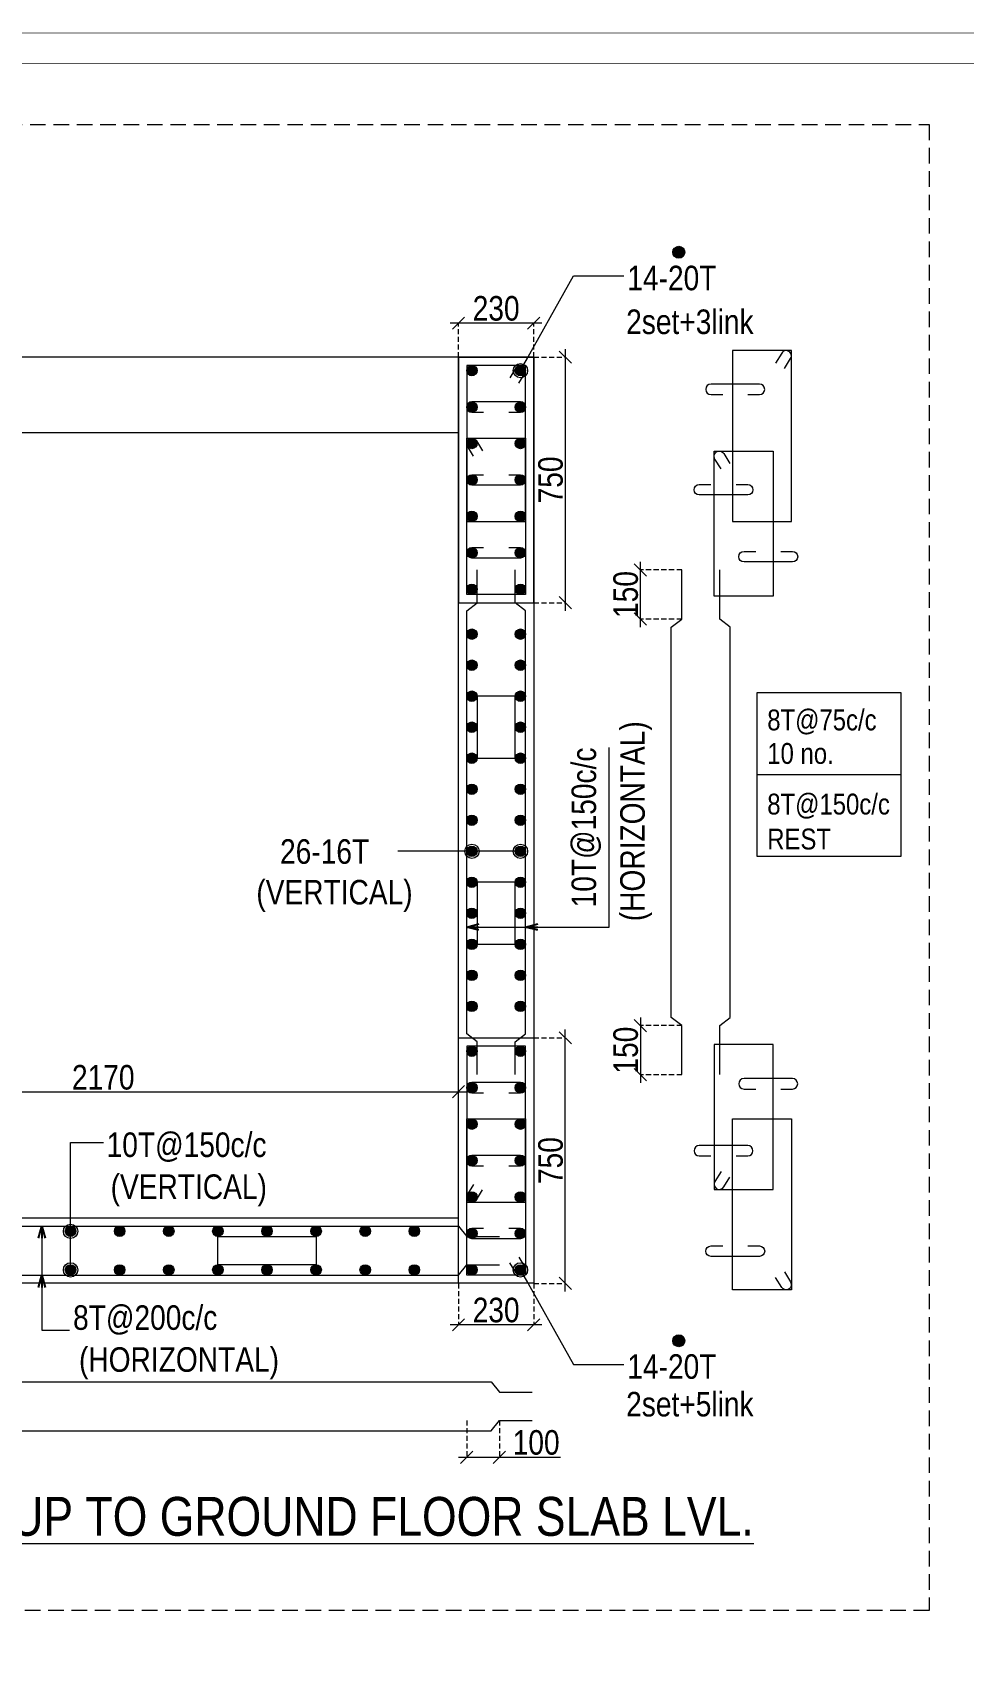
# Model space of a CAD drawing. Header units: millimetres. Extents: x 1112055 to 3390982, y -148532 to 766891.
# Drawn here: x 2279657 to 2291027, y 266328 to 286292 of the extents above; entities that cross this region are included whole.
import ezdxf

# ---------------------------------------------------------------- set-up
doc = ezdxf.new("R2010")
doc.units = ezdxf.units.MM
doc.header["$PDMODE"] = 35
doc.header["$PDSIZE"] = -25
doc.linetypes.add('DASHED2', pattern=[0.375, 0.25, -0.125])
doc.linetypes.add('Hidden', pattern=[9.525, 6.35, -3.175])
for name, color, linetype, lineweight in [('B COL. SIZE DIM', 220, 'Continuous', 25), ('B COLUMN', 1, 'Hidden', 9), ('B P.C.C', 251, 'Continuous', 0), ('B STEEL', 34, 'Continuous', 15), ('B STEEL TEXT', 7, 'Continuous', 15), ('B TITLE BLOCK', 250, 'Continuous', 0)]:
    doc.layers.add(name, color=color, linetype=linetype, lineweight=lineweight)
doc.styles.add('ARIAL', font='arial.ttf')
doc.styles.add('dim inside', font='romans.shx', dxfattribs={"width": 0.8, "height": 125})
doc.styles.add('SWINC', font='swissc.ttf')
doc.dimstyles.new('DIM 1', dxfattribs={"dimscale": 0, "dimtxt": 230, "dimasz": 150, "dimexe": 0.18, "dimexo": 0.0625, "dimgap": 0.5, "dimtad": 1, "dimdec": 0, "dimzin": 0, "dimdsep": 46, "dimtxsty": 'ARIAL', "dimblk": 'OBLIQUE', "dimcen": 6, "dimse1": 1, "dimse2": 1, "dimclrd": 256, "dimclrt": 256, "dimadec": 0, "dimazin": 2, "dimtfac": 0.75, "dimtdec": 0, "dimtix": 1, "dimtofl": 0, "dimtmove": 1, "dimatfit": 3, "dimldrblk": 'OPEN30', "dimfxl": 0.18, "dimfrac": 1, "dimtolj": 1, "dimtzin": 0, "dimlwd": -1, "dimarcsym": 0})
doc.dimstyles.new('dim inside', dxfattribs={"dimtxt": 125, "dimasz": 100, "dimexe": 0, "dimexo": 0, "dimgap": 10, "dimtad": 0, "dimdec": 0, "dimzin": 0, "dimdsep": 46, "dimtxsty": 'dim inside', "dimblk": 'SMALL', "dimcen": 0.09, "dimadec": 0, "dimazin": 0, "dimtfac": 1, "dimtdec": 0, "dimtofl": 0, "dimtmove": 0, "dimatfit": 3, "dimfxl": 1, "dimtolj": 1, "dimtzin": 0, "dimarcsym": 2})

# ---------------------------------------------------------------- blocks, each defined once
blk = doc.blocks.new('_Oblique')
at = {"color": 0, "linetype": 'ByBlock', "lineweight": -2}
blk.add_line((-0.5, -0.5), (0.5, 0.5), dxfattribs=at)
blk = doc.blocks.new('_Open30')
at = {"color": 0, "linetype": 'ByBlock', "lineweight": -2}
for p, q in [((-1, 0.27), (0, 0)), ((0, 0), (-1, -0.27)), ((0, 0), (-1, 0))]:
    blk.add_line(p, q, dxfattribs=at)
blk = doc.blocks.new('*D673')
at = {"layer": 'B COL. SIZE DIM', "color": 250, "lineweight": 9, "ltscale": 250, "transparency": 16777216}
blk.add_line((2285879, 282742), (2284759, 282742), dxfattribs=at)
at = {"layer": 'B COL. SIZE DIM', "color": 250, "linetype": 'DASHED2', "lineweight": 9, "ltscale": 250, "transparency": 16777216}
for p, q in [((2284859, 282326), (2284859, 282742)), ((2285779, 282326), (2285779, 282742))]:
    blk.add_line(p, q, dxfattribs=at)
at = {"layer": 'Defpoints', "color": 0, "ltscale": 250, "transparency": 16777216}
for p in [(2284859, 282742), (2284859, 282326), (2285779, 282326)]:
    blk.add_point(p, dxfattribs=at)
at = {"layer": 'B COL. SIZE DIM', "color": 250, "lineweight": 9, "ltscale": 250, "transparency": 16777216, "xscale": 150, "yscale": 150, "zscale": 150, "rotation": 180}
blk.add_blockref('_Oblique', (2284859, 282742), dxfattribs=at)
at = {"layer": 'B COL. SIZE DIM', "color": 250, "lineweight": 9, "ltscale": 250, "transparency": 16777216, "xscale": 150, "yscale": 150, "zscale": 150}
blk.add_blockref('_Oblique', (2285779, 282742), dxfattribs=at)
at = {"layer": 'B COL. SIZE DIM', "color": 6, "ltscale": 250, "transparency": 16777216, "insert": (2285319, 282921), "char_height": 300, "attachment_point": 5, "style": 'SWINC'}
blk.add_mtext('\\A1;230', dxfattribs=at)
blk = doc.blocks.new('*D682')
at = {"layer": 'B COL. SIZE DIM', "color": 250, "linetype": 'DASHED2', "lineweight": 9, "ltscale": 250, "transparency": 16777216}
for p, q in [((2285779, 282326), (2286164, 282326)), ((2285779, 279326), (2286164, 279326))]:
    blk.add_line(p, q, dxfattribs=at)
at = {"layer": 'B COL. SIZE DIM', "color": 250, "lineweight": 9, "ltscale": 250, "transparency": 16777216}
blk.add_line((2286164, 282426), (2286164, 279226), dxfattribs=at)
at = {"layer": 'Defpoints', "color": 0, "ltscale": 250, "transparency": 16777216}
for p in [(2285779, 282326), (2285779, 279326), (2286164, 279326)]:
    blk.add_point(p, dxfattribs=at)
at = {"layer": 'B COL. SIZE DIM', "color": 250, "lineweight": 9, "ltscale": 250, "transparency": 16777216, "xscale": 150, "yscale": 150, "zscale": 150}
for p, rotation in [((2286164, 282326), 90), ((2286164, 279326), 270)]:
    blk.add_blockref('_Oblique', p, dxfattribs=dict(at, rotation=rotation))
at = {"layer": 'B COL. SIZE DIM', "color": 6, "ltscale": 250, "transparency": 16777216, "insert": (2285985, 280826), "char_height": 300, "attachment_point": 5, "rotation": 90, "style": 'SWINC'}
blk.add_mtext('\\A1;750', dxfattribs=at)
blk = doc.blocks.new('*D674')
at = {"layer": 'B COL. SIZE DIM', "color": 250, "linetype": 'DASHED2', "lineweight": 9, "ltscale": 250, "transparency": 16777216}
for p, q in [((2284859, 271008), (2284859, 270501)), ((2285779, 271008), (2285779, 270501))]:
    blk.add_line(p, q, dxfattribs=at)
at = {"layer": 'B COL. SIZE DIM', "color": 250, "lineweight": 9, "ltscale": 250, "transparency": 16777216}
blk.add_line((2285879, 270501), (2284759, 270501), dxfattribs=at)
at = {"layer": 'Defpoints', "color": 0, "ltscale": 250, "transparency": 16777216}
for p in [(2284859, 271008), (2285779, 271008), (2284859, 270501)]:
    blk.add_point(p, dxfattribs=at)
at = {"layer": 'B COL. SIZE DIM', "color": 250, "lineweight": 9, "ltscale": 250, "transparency": 16777216, "xscale": 150, "yscale": 150, "zscale": 150, "rotation": 180}
blk.add_blockref('_Oblique', (2284859, 270501), dxfattribs=at)
at = {"layer": 'B COL. SIZE DIM', "color": 250, "lineweight": 9, "ltscale": 250, "transparency": 16777216, "xscale": 150, "yscale": 150, "zscale": 150}
blk.add_blockref('_Oblique', (2285779, 270501), dxfattribs=at)
at = {"layer": 'B COL. SIZE DIM', "color": 6, "ltscale": 250, "transparency": 16777216, "insert": (2285319, 270680), "char_height": 300, "attachment_point": 5, "style": 'SWINC'}
blk.add_mtext('\\A1;230', dxfattribs=at)
blk = doc.blocks.new('*D675')
at = {"layer": 'B COL. SIZE DIM', "color": 250, "lineweight": 9, "ltscale": 250, "transparency": 16777216}
blk.add_line((2287082, 274258), (2287082, 273458), dxfattribs=at)
at = {"layer": 'B COL. SIZE DIM', "color": 250, "linetype": 'DASHED2', "lineweight": 9, "ltscale": 250, "transparency": 16777216}
for p, q in [((2287587, 274158), (2287082, 274158)), ((2287587, 273558), (2287082, 273558))]:
    blk.add_line(p, q, dxfattribs=at)
at = {"layer": 'Defpoints', "color": 0, "ltscale": 250, "transparency": 16777216}
for p in [(2287587, 274158), (2287082, 273558), (2287587, 273558)]:
    blk.add_point(p, dxfattribs=at)
at = {"layer": 'B COL. SIZE DIM', "color": 250, "lineweight": 9, "ltscale": 250, "transparency": 16777216, "xscale": 150, "yscale": 150, "zscale": 150}
for p, rotation in [((2287082, 274158), 90), ((2287082, 273558), 270)]:
    blk.add_blockref('_Oblique', p, dxfattribs=dict(at, rotation=rotation))
at = {"layer": 'B COL. SIZE DIM', "color": 6, "ltscale": 250, "transparency": 16777216, "insert": (2286903, 273858), "char_height": 300, "attachment_point": 5, "rotation": 90, "style": 'SWINC'}
blk.add_mtext('\\A1;150', dxfattribs=at)
blk = doc.blocks.new('*D676')
at = {"layer": 'B COL. SIZE DIM', "color": 250, "lineweight": 9, "ltscale": 250, "transparency": 16777216}
blk.add_line((2287082, 279026), (2287082, 279826), dxfattribs=at)
at = {"layer": 'B COL. SIZE DIM', "color": 250, "linetype": 'DASHED2', "lineweight": 9, "ltscale": 250, "transparency": 16777216}
for p, q in [((2287587, 279726), (2287082, 279726)), ((2287587, 279126), (2287082, 279126))]:
    blk.add_line(p, q, dxfattribs=at)
at = {"layer": 'Defpoints', "color": 0, "ltscale": 250, "transparency": 16777216}
for p in [(2287082, 279726), (2287587, 279726), (2287587, 279126)]:
    blk.add_point(p, dxfattribs=at)
at = {"layer": 'B COL. SIZE DIM', "color": 250, "lineweight": 9, "ltscale": 250, "transparency": 16777216, "xscale": 150, "yscale": 150, "zscale": 150}
for p, rotation in [((2287082, 279726), 90), ((2287082, 279126), 270)]:
    blk.add_blockref('_Oblique', p, dxfattribs=dict(at, rotation=rotation))
at = {"layer": 'B COL. SIZE DIM', "color": 6, "ltscale": 250, "transparency": 16777216, "insert": (2286903, 279426), "char_height": 300, "attachment_point": 5, "rotation": 90, "style": 'SWINC'}
blk.add_mtext('\\A1;150', dxfattribs=at)
blk = doc.blocks.new('*D677')
at = {"layer": 'B COL. SIZE DIM', "color": 250, "linetype": 'DASHED2', "lineweight": 9, "ltscale": 250, "transparency": 16777216}
for p, q in [((2284959, 269333), (2284959, 268883)), ((2285359, 269333), (2285359, 268883))]:
    blk.add_line(p, q, dxfattribs=at)
at = {"layer": 'B COL. SIZE DIM', "color": 250, "lineweight": 9, "ltscale": 250, "transparency": 16777216}
for p, q in [((2284859, 268883), (2285359, 268883)), ((2285359, 268883), (2286107, 268883))]:
    blk.add_line(p, q, dxfattribs=at)
at = {"layer": 'Defpoints', "color": 0, "ltscale": 250, "transparency": 16777216}
for p in [(2284959, 269333), (2285359, 269333), (2285359, 268883)]:
    blk.add_point(p, dxfattribs=at)
at = {"layer": 'B COL. SIZE DIM', "color": 250, "lineweight": 9, "ltscale": 250, "transparency": 16777216, "xscale": 150, "yscale": 150, "zscale": 150, "rotation": 180}
blk.add_blockref('_Oblique', (2284959, 268883), dxfattribs=at)
at = {"layer": 'B COL. SIZE DIM', "color": 250, "lineweight": 9, "ltscale": 250, "transparency": 16777216, "xscale": 150, "yscale": 150, "zscale": 150}
blk.add_blockref('_Oblique', (2285359, 268883), dxfattribs=at)
at = {"layer": 'B COL. SIZE DIM', "color": 6, "ltscale": 250, "transparency": 16777216, "insert": (2285808, 269062), "char_height": 300, "attachment_point": 5, "style": 'SWINC'}
blk.add_mtext('\\A1;100', dxfattribs=at)
blk = doc.blocks.new('*D683')
at = {"layer": 'B COL. SIZE DIM', "color": 250, "lineweight": 9, "ltscale": 250, "transparency": 16777216}
blk.add_line((2286164, 270908), (2286164, 274108), dxfattribs=at)
at = {"layer": 'B COL. SIZE DIM', "color": 250, "linetype": 'DASHED2', "lineweight": 9, "ltscale": 250, "transparency": 16777216}
for p, q in [((2285779, 274008), (2286164, 274008)), ((2285779, 271008), (2286164, 271008))]:
    blk.add_line(p, q, dxfattribs=at)
at = {"layer": 'Defpoints', "color": 0, "ltscale": 250, "transparency": 16777216}
for p in [(2285779, 274008), (2286164, 274008), (2285779, 271008)]:
    blk.add_point(p, dxfattribs=at)
at = {"layer": 'B COL. SIZE DIM', "color": 250, "lineweight": 9, "ltscale": 250, "transparency": 16777216, "xscale": 150, "yscale": 150, "zscale": 150}
for p, rotation in [((2286164, 274008), 90), ((2286164, 271008), 270)]:
    blk.add_blockref('_Oblique', p, dxfattribs=dict(at, rotation=rotation))
at = {"layer": 'B COL. SIZE DIM', "color": 6, "ltscale": 250, "transparency": 16777216, "insert": (2285985, 272508), "char_height": 300, "attachment_point": 5, "rotation": 90, "style": 'SWINC'}
blk.add_mtext('\\A1;750', dxfattribs=at)
blk = doc.blocks.new('*D2499')
at = {"layer": 'B COL. SIZE DIM', "color": 250, "lineweight": 9, "ltscale": 250, "transparency": 16777216}
blk.add_line((2276079, 273349), (2284959, 273349), dxfattribs=at)
at = {"layer": 'B COL. SIZE DIM', "color": 250, "linetype": 'DASHED2', "lineweight": 9, "ltscale": 250, "transparency": 16777216}
for p, q in [((2276179, 271808), (2276179, 273349)), ((2284859, 271808), (2284859, 273349))]:
    blk.add_line(p, q, dxfattribs=at)
at = {"layer": 'Defpoints', "color": 0, "transparency": 16777216}
for p in [(2284859, 273349), (2276179, 271808), (2284859, 271808)]:
    blk.add_point(p, dxfattribs=at)
at = {"layer": 'B COL. SIZE DIM', "color": 250, "lineweight": 9, "transparency": 16777216, "xscale": 150, "yscale": 150, "zscale": 150, "rotation": 180}
blk.add_blockref('_Oblique', (2276179, 273349), dxfattribs=at)
at = {"layer": 'B COL. SIZE DIM', "color": 250, "lineweight": 9, "transparency": 16777216, "xscale": 150, "yscale": 150, "zscale": 150}
blk.add_blockref('_Oblique', (2284859, 273349), dxfattribs=at)
at = {"layer": 'B COL. SIZE DIM', "color": 6, "transparency": 16777216, "insert": (2280519, 273524), "char_height": 300, "attachment_point": 5, "style": 'SWINC'}
blk.add_mtext('\\A1;2170', dxfattribs=at)

msp = doc.modelspace()

# ---------------------------------------------------------------- hatches: boundary and pattern name
at = {"layer": 'B STEEL', "lineweight": 13}
h = msp.add_hatch(color=256, dxfattribs=at)
h.dxf.hatch_style = 1
edge = h.paths.add_edge_path()
edge.add_arc((2287550.4, 283608.4), 73.3, 0, 360)
at = {"layer": 'B STEEL', "lineweight": 9, "ltscale": 0.5}
h = msp.add_hatch(color=34, dxfattribs=at)
edge = h.paths.add_edge_path()
edge.add_arc((2285023.4, 282162.1), 64, 360, 720, ccw=False)
h = msp.add_hatch(color=34, dxfattribs=at)
edge = h.paths.add_edge_path()
edge.add_arc((2285615.4, 282162.1), 64, -180, 180)
h = msp.add_hatch(color=34, dxfattribs=at)
edge = h.paths.add_edge_path()
edge.add_arc((2285023.4, 281716.8), 64, -360, 0)
h = msp.add_hatch(color=34, dxfattribs=at)
edge = h.paths.add_edge_path()
edge.add_arc((2285615.4, 281716.8), 64, 180, 540, ccw=False)
h = msp.add_hatch(color=34, dxfattribs=at)
edge = h.paths.add_edge_path()
edge.add_arc((2285023.4, 281271.4), 64, -360, 0)
h = msp.add_hatch(color=34, dxfattribs=at)
edge = h.paths.add_edge_path()
edge.add_arc((2285615.4, 281271.4), 64, 180, 540, ccw=False)
h = msp.add_hatch(color=34, dxfattribs=at)
edge = h.paths.add_edge_path()
edge.add_arc((2285023.4, 280826.1), 64, -360, 0)
h = msp.add_hatch(color=34, dxfattribs=at)
edge = h.paths.add_edge_path()
edge.add_arc((2285615.4, 280826.1), 64, 180, 540, ccw=False)
h = msp.add_hatch(color=34, dxfattribs=at)
edge = h.paths.add_edge_path()
edge.add_arc((2285023.4, 280380.8), 64, -360, 0)
h = msp.add_hatch(color=34, dxfattribs=at)
edge = h.paths.add_edge_path()
edge.add_arc((2285615.4, 280380.8), 64, 180, 540, ccw=False)
h = msp.add_hatch(color=34, dxfattribs=at)
edge = h.paths.add_edge_path()
edge.add_arc((2285023.4, 279935.5), 64, -360, 0)
h = msp.add_hatch(color=34, dxfattribs=at)
edge = h.paths.add_edge_path()
edge.add_arc((2285615.4, 279935.5), 64, 180, 540, ccw=False)
h = msp.add_hatch(color=34, dxfattribs=at)
edge = h.paths.add_edge_path()
edge.add_arc((2285023.4, 279490.1), 64, 0, 360)
h = msp.add_hatch(color=34, dxfattribs=at)
edge = h.paths.add_edge_path()
edge.add_arc((2285615.4, 279490.1), 64, 540, 900, ccw=False)
h = msp.add_hatch(color=34, dxfattribs=at)
edge = h.paths.add_edge_path()
edge.add_arc((2285023.4, 278941.1), 64, 360, 720, ccw=False)
h = msp.add_hatch(color=34, dxfattribs=at)
edge = h.paths.add_edge_path()
edge.add_arc((2285615.4, 278941.1), 64, -180, 180)
h = msp.add_hatch(color=34, dxfattribs=at)
edge = h.paths.add_edge_path()
edge.add_arc((2285023.4, 278562.1), 64, 360, 720, ccw=False)
h = msp.add_hatch(color=34, dxfattribs=at)
edge = h.paths.add_edge_path()
edge.add_arc((2285615.4, 278562.1), 64, -180, 180)
h = msp.add_hatch(color=34, dxfattribs=at)
edge = h.paths.add_edge_path()
edge.add_arc((2285023.4, 278183.1), 64, 360, 720, ccw=False)
h = msp.add_hatch(color=34, dxfattribs=at)
edge = h.paths.add_edge_path()
edge.add_arc((2285615.4, 278183.1), 64, -180, 180)
h = msp.add_hatch(color=34, dxfattribs=at)
edge = h.paths.add_edge_path()
edge.add_arc((2285023.4, 277804.1), 64, 360, 720, ccw=False)
h = msp.add_hatch(color=34, dxfattribs=at)
edge = h.paths.add_edge_path()
edge.add_arc((2285615.4, 277804.1), 64, -180, 180)
h = msp.add_hatch(color=34, dxfattribs=at)
edge = h.paths.add_edge_path()
edge.add_arc((2285023.4, 277425.1), 64, 360, 720, ccw=False)
h = msp.add_hatch(color=34, dxfattribs=at)
edge = h.paths.add_edge_path()
edge.add_arc((2285615.4, 277425.1), 64, -180, 180)
h = msp.add_hatch(color=34, dxfattribs=at)
edge = h.paths.add_edge_path()
edge.add_arc((2285023.4, 277046.1), 64, 360, 720, ccw=False)
h = msp.add_hatch(color=34, dxfattribs=at)
edge = h.paths.add_edge_path()
edge.add_arc((2285615.4, 277046.1), 64, -180, 180)
h = msp.add_hatch(color=34, dxfattribs=at)
edge = h.paths.add_edge_path()
edge.add_arc((2285023.4, 276667.1), 64, 360, 720, ccw=False)
h = msp.add_hatch(color=34, dxfattribs=at)
edge = h.paths.add_edge_path()
edge.add_arc((2285615.4, 276667.1), 64, -180, 180)
h = msp.add_hatch(color=34, dxfattribs=at)
edge = h.paths.add_edge_path()
edge.add_arc((2285023.4, 276288.1), 64, 360, 720, ccw=False)
h = msp.add_hatch(color=34, dxfattribs=at)
edge = h.paths.add_edge_path()
edge.add_arc((2285615.4, 276288.1), 64, -180, 180)
h = msp.add_hatch(color=34, dxfattribs=at)
edge = h.paths.add_edge_path()
edge.add_arc((2285023.4, 275909.1), 64, 360, 720, ccw=False)
h = msp.add_hatch(color=34, dxfattribs=at)
edge = h.paths.add_edge_path()
edge.add_arc((2285615.4, 275909.1), 64, -180, 180)
h = msp.add_hatch(color=34, dxfattribs=at)
edge = h.paths.add_edge_path()
edge.add_arc((2285023.4, 275530.1), 64, 360, 720, ccw=False)
h = msp.add_hatch(color=34, dxfattribs=at)
edge = h.paths.add_edge_path()
edge.add_arc((2285615.4, 275530.1), 64, -180, 180)
h = msp.add_hatch(color=34, dxfattribs=at)
edge = h.paths.add_edge_path()
edge.add_arc((2285023.4, 275151.1), 64, 360, 720, ccw=False)
h = msp.add_hatch(color=34, dxfattribs=at)
edge = h.paths.add_edge_path()
edge.add_arc((2285615.4, 275151.1), 64, -180, 180)
h = msp.add_hatch(color=34, dxfattribs=at)
edge = h.paths.add_edge_path()
edge.add_arc((2285023.4, 274772.1), 64, 360, 720, ccw=False)
h = msp.add_hatch(color=34, dxfattribs=at)
edge = h.paths.add_edge_path()
edge.add_arc((2285615.4, 274772.1), 64, -180, 180)
h = msp.add_hatch(color=34, dxfattribs=at)
edge = h.paths.add_edge_path()
edge.add_arc((2285023.4, 274393.1), 64, 360, 720, ccw=False)
h = msp.add_hatch(color=34, dxfattribs=at)
edge = h.paths.add_edge_path()
edge.add_arc((2285615.4, 274393.1), 64, -180, 180)
h = msp.add_hatch(color=34, dxfattribs=at)
edge = h.paths.add_edge_path()
edge.add_arc((2285023.4, 273844.1), 64, 360, 720, ccw=False)
h = msp.add_hatch(color=34, dxfattribs=at)
edge = h.paths.add_edge_path()
edge.add_arc((2285615.4, 273844.1), 64, -180, 180)
h = msp.add_hatch(color=34, dxfattribs=at)
edge = h.paths.add_edge_path()
edge.add_arc((2285023.4, 273398.8), 64, -360, 0)
h = msp.add_hatch(color=34, dxfattribs=at)
edge = h.paths.add_edge_path()
edge.add_arc((2285615.4, 273398.8), 64, 180, 540, ccw=False)
h = msp.add_hatch(color=34, dxfattribs=at)
edge = h.paths.add_edge_path()
edge.add_arc((2285023.4, 272953.4), 64, -360, 0)
h = msp.add_hatch(color=34, dxfattribs=at)
edge = h.paths.add_edge_path()
edge.add_arc((2285615.4, 272953.4), 64, 180, 540, ccw=False)
h = msp.add_hatch(color=34, dxfattribs=at)
edge = h.paths.add_edge_path()
edge.add_arc((2285023.4, 272508.1), 64, -360, 0)
h = msp.add_hatch(color=34, dxfattribs=at)
edge = h.paths.add_edge_path()
edge.add_arc((2285615.4, 272508.1), 64, 180, 540, ccw=False)
h = msp.add_hatch(color=34, dxfattribs=at)
edge = h.paths.add_edge_path()
edge.add_arc((2285023.4, 272062.8), 64, -360, 0)
h = msp.add_hatch(color=34, dxfattribs=at)
edge = h.paths.add_edge_path()
edge.add_arc((2285615.4, 272062.8), 64, 180, 540, ccw=False)
h = msp.add_hatch(color=34, dxfattribs=at)
edge = h.paths.add_edge_path()
edge.add_arc((2280119.4, 271644.1), 64, 0, 360)
h = msp.add_hatch(color=34, dxfattribs=at)
edge = h.paths.add_edge_path()
edge.add_arc((2280719.4, 271644.1), 64, 0, 360)
h = msp.add_hatch(color=34, dxfattribs=at)
edge = h.paths.add_edge_path()
edge.add_arc((2281319.4, 271644.1), 64, 180, 540, ccw=False)
h = msp.add_hatch(color=34, dxfattribs=at)
edge = h.paths.add_edge_path()
edge.add_arc((2281919.4, 271644.1), 64, 0, 360)
h = msp.add_hatch(color=34, dxfattribs=at)
edge = h.paths.add_edge_path()
edge.add_arc((2282519.4, 271644.1), 64, 0, 360)
h = msp.add_hatch(color=34, dxfattribs=at)
edge = h.paths.add_edge_path()
edge.add_arc((2283119.4, 271644.1), 64, 0, 360)
h = msp.add_hatch(color=34, dxfattribs=at)
edge = h.paths.add_edge_path()
edge.add_arc((2283719.4, 271644.1), 64, 0, 360)
h = msp.add_hatch(color=34, dxfattribs=at)
edge = h.paths.add_edge_path()
edge.add_arc((2284319.4, 271644.1), 64, 0, 360)
h = msp.add_hatch(color=34, dxfattribs=at)
edge = h.paths.add_edge_path()
edge.add_arc((2285023.4, 271617.4), 64, -360, 0)
h = msp.add_hatch(color=34, dxfattribs=at)
edge = h.paths.add_edge_path()
edge.add_arc((2285615.4, 271617.4), 64, 180, 540, ccw=False)
h = msp.add_hatch(color=34, dxfattribs=at)
edge = h.paths.add_edge_path()
edge.add_arc((2280119.4, 271172.1), 64, 0, 360)
h = msp.add_hatch(color=34, dxfattribs=at)
edge = h.paths.add_edge_path()
edge.add_arc((2280719.4, 271172.1), 64, 0, 360)
h = msp.add_hatch(color=34, dxfattribs=at)
edge = h.paths.add_edge_path()
edge.add_arc((2281319.4, 271172.1), 64, 180, 540, ccw=False)
h = msp.add_hatch(color=34, dxfattribs=at)
edge = h.paths.add_edge_path()
edge.add_arc((2281919.4, 271172.1), 64, 0, 360)
h = msp.add_hatch(color=34, dxfattribs=at)
edge = h.paths.add_edge_path()
edge.add_arc((2282519.4, 271172.1), 64, 0, 360)
h = msp.add_hatch(color=34, dxfattribs=at)
edge = h.paths.add_edge_path()
edge.add_arc((2283119.4, 271172.1), 64, 0, 360)
h = msp.add_hatch(color=34, dxfattribs=at)
edge = h.paths.add_edge_path()
edge.add_arc((2283719.4, 271172.1), 64, 0, 360)
h = msp.add_hatch(color=34, dxfattribs=at)
edge = h.paths.add_edge_path()
edge.add_arc((2284319.4, 271172.1), 64, 0, 360)
h = msp.add_hatch(color=34, dxfattribs=at)
edge = h.paths.add_edge_path()
edge.add_arc((2285023.4, 271172.1), 64, 0, 360)
h = msp.add_hatch(color=34, dxfattribs=at)
edge = h.paths.add_edge_path()
edge.add_arc((2285615.4, 271172.1), 64, 540, 900, ccw=False)
at = {"layer": 'B STEEL', "lineweight": 13}
h = msp.add_hatch(color=256, dxfattribs=at)
h.dxf.hatch_style = 1
edge = h.paths.add_edge_path()
edge.add_arc((2287550.4, 270306.1), 73.3, 0, 360)

# ---------------------------------------------------------------- linework, layer by layer
at = {"layer": 'B COLUMN', "color": 1, "linetype": 'ByBlock', "lineweight": 20}
for points in [[(2284859.4, 282326.1), (2285779.4, 282326.1), (2285779.4, 271008.1), (2275259.4, 271008.1), (2275259.4, 282326.1), (2276179.4, 282326.1), (2276179.4, 271808.1), (2284859.4, 271808.1)], [(2276179.4, 281406.1), (2284859.4, 281406.1), (2284859.4, 282326.1), (2276179.4, 282326.1)], [(2284859.4, 282326.1), (2285779.4, 282326.1), (2285779.4, 271008.1), (2284859.4, 271008.1)], [(2284859.4, 279326.1), (2285779.4, 279326.1), (2285779.4, 282326.1), (2284859.4, 282326.1)], [(2284859.4, 274008.1), (2285779.4, 274008.1), (2285779.4, 271008.1), (2284859.4, 271008.1)]]:
    msp.add_lwpolyline(points, close=True, dxfattribs=at)
at = {"layer": 'B P.C.C', "color": 250, "lineweight": 0, "ltscale": 30}
msp.add_line((2288510, 277227), (2290263.1, 277227), dxfattribs=at)
at = {"layer": 'B P.C.C', "color": 250, "linetype": 'Hidden', "lineweight": 0, "ltscale": 30}
msp.add_lwpolyline([(2271338, 285169), (2290609.8, 285169), (2290609.8, 267010.8), (2271338, 267010.8)], close=True, dxfattribs=at)
at = {"layer": 'B P.C.C', "color": 250, "lineweight": 0, "ltscale": 30}
msp.add_lwpolyline([(2288510, 278229.6), (2290263.1, 278229.6), (2290263.1, 276224.4), (2288510, 276224.4)], close=True, dxfattribs=at)
at = {"layer": 'B STEEL', "lineweight": 13}
for points in [[(2288206.1, 280316.8), (2288926.1, 280316.8), (2288926.1, 282406), (2288206.1, 282406)], [(2284959.4, 280316.8), (2285679.4, 280316.8), (2285679.4, 282226.1), (2284959.4, 282226.1)], [(2284959.4, 281335.5), (2285679.4, 281335.5), (2285679.4, 279426.1), (2284959.4, 279426.1)], [(2287982.1, 281179), (2288702.1, 281179), (2288702.1, 279406), (2287982.1, 279406)], [(2284959.4, 271998.8), (2285679.4, 271998.8), (2285679.4, 273908.1), (2284959.4, 273908.1)], [(2287982.1, 272155.2), (2288702.1, 272155.2), (2288702.1, 273928.2), (2287982.1, 273928.2)], [(2284959.4, 273017.4), (2285679.4, 273017.4), (2285679.4, 271108.1), (2284959.4, 271108.1)], [(2288206.1, 273017.4), (2288926.1, 273017.4), (2288926.1, 270928.2), (2288206.1, 270928.2)]]:
    msp.add_lwpolyline(points, close=True, dxfattribs=at)
at = {"layer": 'B STEEL', "color": 34, "lineweight": 9, "ltscale": 0.5}
for points in [[(2288841.8, 282186.9), (2288916.6, 282308.4, 1), (2288807.5, 282375.5), (2288732.8, 282254.1)], [(2285595.1, 282007.1), (2285669.9, 282128.5, 1), (2285560.9, 282195.6), (2285486.1, 282074.2)], [(2288393.4, 281869), (2288536, 281869, 1), (2288536, 281997), (2287944.1, 281997, 1), (2287944.1, 281869), (2288086.7, 281869)], [(2285472.7, 281652.7), (2285615.4, 281652.7, 1), (2285615.4, 281780.8), (2285023.4, 281780.8, 1), (2285023.4, 281652.7), (2285166.1, 281652.7)], [(2285043.7, 281116.4), (2284968.9, 281237.9, -1), (2285077.9, 281305), (2285152.7, 281183.5)], [(2288066.4, 280960), (2287991.6, 281081.4, -1), (2288100.6, 281148.6), (2288175.4, 281027.1)], [(2285472.7, 280890.1), (2285615.4, 280890.1, -1), (2285615.4, 280762.1), (2285023.4, 280762.1, -1), (2285023.4, 280890.1), (2285166.1, 280890.1)], [(2288249.9, 280770), (2288392.5, 280770, -1), (2288392.5, 280642), (2287800.6, 280642, -1), (2287800.6, 280770), (2287943.2, 280770)], [(2285472.7, 279999.5), (2285615.4, 279999.5, -1), (2285615.4, 279871.4), (2285023.4, 279871.4, -1), (2285023.4, 279999.5), (2285166.1, 279999.5)], [(2288796.6, 279952), (2288939.3, 279952, -1), (2288939.3, 279824), (2288347.3, 279824, -1), (2288347.3, 279952), (2288489.9, 279952)], [(2288796.6, 273382.2), (2288939.3, 273382.2, 1), (2288939.3, 273510.2), (2288347.3, 273510.2, 1), (2288347.3, 273382.2), (2288489.9, 273382.2)], [(2285472.7, 273334.7), (2285615.4, 273334.7, 1), (2285615.4, 273462.8), (2285023.4, 273462.8, 1), (2285023.4, 273334.7), (2285166.1, 273334.7)], [(2285472.7, 272444.1), (2285615.4, 272444.1, 1), (2285615.4, 272572.1), (2285023.4, 272572.1, 1), (2285023.4, 272444.1), (2285166.1, 272444.1)], [(2288249.9, 272564.2), (2288392.5, 272564.2, 1), (2288392.5, 272692.2), (2287800.6, 272692.2, 1), (2287800.6, 272564.2), (2287943.2, 272564.2)], [(2288066.4, 272374.2), (2287991.6, 272252.8, 1), (2288100.6, 272185.7), (2288175.4, 272307.1)], [(2285043.7, 272217.8), (2284968.9, 272096.3, 1), (2285077.9, 272029.2), (2285152.7, 272150.7)], [(2285472.7, 271681.5), (2285615.4, 271681.5, -1), (2285615.4, 271553.4), (2285023.4, 271553.4, -1), (2285023.4, 271681.5), (2285166.1, 271681.5)], [(2285595.1, 271327.2), (2285669.9, 271205.7, -1), (2285560.9, 271138.6), (2285486.1, 271260)], [(2288393.4, 271465.2), (2288536, 271465.2, -1), (2288536, 271337.2), (2287944.1, 271337.2, -1), (2287944.1, 271465.2), (2288086.7, 271465.2)], [(2288841.8, 271147.3), (2288916.6, 271025.8, -1), (2288807.5, 270958.7), (2288732.8, 271080.1)]]:
    msp.add_lwpolyline(points, format="xyb", dxfattribs=at)
at = {"layer": 'B STEEL', "lineweight": 13}
for points in [[(2285087.4, 273558.1), (2285087.4, 273958.1), (2284959.4, 274058.1), (2284959.4, 279226.1), (2285087.4, 279326.1), (2285087.4, 279726.1)], [(2285551.4, 273558.1), (2285551.4, 273958.1), (2285679.4, 274058.1), (2285679.4, 279226.1), (2285551.4, 279326.1), (2285551.4, 279726.1)], [(2287586.7, 273558.1), (2287586.7, 274158.1), (2287458.7, 274258.1), (2287458.7, 279026.1), (2287586.7, 279126.1), (2287586.7, 279726.1)], [(2288050.6, 273558.1), (2288050.6, 274158.1), (2288178.7, 274258.1), (2288178.7, 279026.1), (2288050.6, 279126.1), (2288050.6, 279726.1)], [(2275679.4, 271580.1), (2276079.4, 271580.1), (2276179.4, 271708.1), (2284859.4, 271708.1), (2284959.4, 271580.1), (2285359.4, 271580.1)], [(2275679.4, 271236.1), (2276079.4, 271236.1), (2276179.4, 271108.1), (2284859.4, 271108.1), (2284959.4, 271236.1), (2285359.4, 271236.1)], [(2275679.4, 269677.3), (2276079.4, 269677.3), (2276179.4, 269805.3), (2285259.4, 269805.3), (2285359.4, 269677.3), (2285759.4, 269677.3)], [(2275679.4, 269333.4), (2276079.4, 269333.4), (2276179.4, 269205.3), (2285259.4, 269205.3), (2285359.4, 269333.4), (2285759.4, 269333.4)]]:
    msp.add_lwpolyline(points, dxfattribs=at)
at = {"layer": 'B STEEL', "color": 3, "lineweight": 13}
for points in [[(2285551.4, 278183.1), (2285087.4, 278183.1), (2285087.4, 277425.1), (2285551.4, 277425.1)], [(2285551.4, 275909.1), (2285087.4, 275909.1), (2285087.4, 275151.1), (2285551.4, 275151.1)], [(2283119.4, 271580.1), (2283119.4, 271236.1), (2281919.4, 271236.1), (2281919.4, 271580.1)]]:
    msp.add_lwpolyline(points, close=True, dxfattribs=at)
at = {"layer": 'B STEEL', "lineweight": 13}
for centre in [(2287550.4, 283608.4), (2287550.4, 270306.1)]:
    msp.add_circle(centre, 73.3, dxfattribs=at)
at = {"layer": 'B STEEL', "color": 34, "lineweight": 9, "ltscale": 0.5}
for centre in [(2285023.4, 282162.1), (2285615.4, 282162.1), (2285023.4, 281716.8), (2285615.4, 281716.8), (2285023.4, 281271.4), (2285615.4, 281271.4), (2285023.4, 280826.1), (2285615.4, 280826.1), (2285023.4, 280380.8), (2285615.4, 280380.8), (2285023.4, 279935.5), (2285615.4, 279935.5), (2285023.4, 279490.1), (2285615.4, 279490.1), (2285023.4, 278941.1), (2285615.4, 278941.1), (2285023.4, 278562.1), (2285615.4, 278562.1), (2285023.4, 278183.1), (2285615.4, 278183.1), (2285023.4, 277804.1), (2285615.4, 277804.1), (2285023.4, 277425.1), (2285615.4, 277425.1), (2285023.4, 277046.1), (2285615.4, 277046.1), (2285023.4, 276667.1), (2285615.4, 276667.1), (2285023.4, 276288.1), (2285615.4, 276288.1), (2285023.4, 275909.1), (2285615.4, 275909.1), (2285023.4, 275530.1), (2285615.4, 275530.1), (2285023.4, 275151.1), (2285615.4, 275151.1), (2285023.4, 274772.1), (2285615.4, 274772.1), (2285023.4, 274393.1), (2285615.4, 274393.1), (2285023.4, 273844.1), (2285615.4, 273844.1), (2285023.4, 273398.8), (2285615.4, 273398.8), (2285023.4, 272953.4), (2285615.4, 272953.4), (2285023.4, 272508.1), (2285615.4, 272508.1), (2285023.4, 272062.8), (2285615.4, 272062.8), (2280119.4, 271644.1), (2280719.4, 271644.1), (2281319.4, 271644.1), (2281919.4, 271644.1), (2282519.4, 271644.1), (2283119.4, 271644.1), (2283719.4, 271644.1), (2284319.4, 271644.1), (2285023.4, 271617.4), (2285615.4, 271617.4), (2280119.4, 271172.1), (2280719.4, 271172.1), (2281319.4, 271172.1), (2281919.4, 271172.1), (2282519.4, 271172.1), (2283119.4, 271172.1), (2283719.4, 271172.1), (2284319.4, 271172.1), (2285023.4, 271172.1), (2285615.4, 271172.1)]:
    msp.add_circle(centre, 64, dxfattribs=at)
at = {"layer": 'B TITLE BLOCK', "color": 1, "const_width": 8.39}
msp.add_lwpolyline([(2249336.4, 286287.6), (2249336.4, 238170.9), (2319723.4, 238170.9), (2319723.4, 286287.6)], close=True, dxfattribs=at)
at = {"layer": 'B TITLE BLOCK', "color": 250, "lineweight": 0, "const_width": 8.39}
msp.add_lwpolyline([(2249710.1, 285913.8), (2249710.1, 238544.6), (2319349.7, 238544.6), (2319349.7, 285913.8)], close=True, dxfattribs=at)

# ---------------------------------------------------------------- texts
at = {"layer": 'B STEEL TEXT', "lineweight": 5, "style": 'SWINC'}
for s, height, p in [('14-20T', 300, (2286921.7, 283143.7)), ('2set+3link', 300, (2286907.3, 282608.9)), ('8T@75c/c', 255, (2288631.4, 277765.6)), ('10 no.', 255, (2288631.4, 277356.1)), ('8T@150c/c', 255, (2288631.4, 276737.2)), ('REST', 255, (2288631.4, 276310.2)), ('26-16T', 300, (2282679, 276135.2)), ('(VERTICAL)', 300, (2282389.6, 275638)), ('10T@150c/c', 300, (2280560.2, 272551.8)), ('(VERTICAL)', 300, (2280609.3, 272039)), ('8T@200c/c', 300, (2280150.3, 270439.6)), ('(HORIZONTAL)', 300, (2280222.9, 269926.8)), ('14-20T', 300, (2286921.7, 269841.4)), ('2set+5link', 300, (2286907.3, 269381.4))]:
    msp.add_text(s, height=height, dxfattribs=at).set_placement(p)
for s, p in [('(HORIZONTAL)', (2287134.8, 275433.5)), ('10T@150c/c', (2286540, 275602.1))]:
    msp.add_text(s, height=300, rotation=90, dxfattribs=at).set_placement(p)
at = {"layer": 'B TITLE BLOCK', "color": 0, "style": 'SWINC'}
msp.add_text('%%UDETAIL OF LIFT UP TO GROUND FLOOR SLAB LVL.', height=475.05, dxfattribs=at).set_placement((2275161.4, 267922.6))

# ---------------------------------------------------------------- dimensions: what is measured, and where the dimension line sits
at = {"layer": 'B COL. SIZE DIM', "color": 250, "ltscale": 250}
for base, p1, p2, angle, picture, middle in [((2284859.4, 282741.8), (2285779.4, 282326.1), (2284859.4, 282326.1), 180, '*D673', (2285319.4, 282921)), ((2286164.2, 279326.1), (2285779.4, 282326.1), (2285779.4, 279326.1), 90, '*D682', (2285985.4, 280826.1)), ((2287081.6, 279726.1), (2287586.7, 279126.1), (2287586.7, 279726.1), 270, '*D676', (2286902.6, 279426.1)), ((2286164.2, 274008.1), (2285779.4, 271008.1), (2285779.4, 274008.1), 270, '*D683', (2285985.4, 272508.1)), ((2287081.6, 273558.1), (2287586.7, 274158.1), (2287586.7, 273558.1), 90, '*D675', (2286902.6, 273858.1)), ((2284859.4, 270500.7), (2285779.4, 271008.1), (2284859.4, 271008.1), 180, '*D674', (2285319.4, 270679.9)), ((2285359.4, 268882.9), (2284959.4, 269333.4), (2285359.4, 269333.4), 180, '*D677', (2285808.3, 269061.9))]:
    dim = msp.add_linear_dim(base=base, p1=p1, p2=p2, angle=angle, dimstyle='dim inside', override={"dimtxt": 300, "dimasz": 150, "dimgap": 25, "dimtad": 3, "dimlfac": 0.25, "dimtxsty": 'SWINC', "dimblk1": 'Oblique', "dimblk2": 'Oblique', "dimsah": 1, "dimdle": 100, "dimclrd": 250, "dimclre": 250, "dimclrt": 6, "dimfxl": 1000, "dimlwd": 9, "dimlwe": 9}, dxfattribs=at)
    dim.commit()
    dim.dimension.update_dxf_attribs({"geometry": picture, "text_midpoint": middle})
dim = msp.add_aligned_dim(p1=(2276179.4, 271808.1), p2=(2284859.4, 271808.1), distance=1540.6, dimstyle='dim inside', override={"dimtxt": 300, "dimasz": 150, "dimgap": 25, "dimtad": 3, "dimlfac": 0.25, "dimtxsty": 'SWINC', "dimblk1": 'Oblique', "dimblk2": 'Oblique', "dimsah": 1, "dimdle": 100, "dimclrd": 250, "dimclre": 250, "dimclrt": 6, "dimfxl": 1000, "dimlwd": 9, "dimlwe": 9}, dxfattribs=at)
dim.commit()
dim.dimension.update_dxf_attribs({"geometry": '*D2499', "text_midpoint": (2280519.4, 273523.7)})

# ---------------------------------------------------------------- leaders
at = {"layer": 'B STEEL TEXT', "lineweight": 9}
for points in [[(2285615.4, 282162.1), (2286266, 283318.3), (2286879.1, 283318.3)], [(2285615.4, 276288.1), (2284118.9, 276288.1)], [(2285023.4, 276288.1), (2284118.9, 276288.1)], [(2280119.4, 271172.1), (2280119.4, 272730.5), (2280523.3, 272730.5)], [(2280119.4, 271644.1), (2280119.4, 272730.5), (2280523.3, 272730.5)], [(2285615.4, 271172.1), (2286266, 270016), (2286879.1, 270016)]]:
    msp.add_leader(points, dimstyle='DIM 1', override={"dimscale": 1, "dimasz": 175, "dimtad": 0, "dimtxsty": 'SWINC', "dimldrblk": 'DotBlank', "dimfxlon": 1, "dimarcsym": 2}, dxfattribs=at)
at = {"layer": 'B STEEL TEXT', "lineweight": 5}
for points in [[(2284959.4, 275362.4), (2286698.4, 275362.4), (2286698.4, 277556.6)], [(2285679.4, 275362.4), (2286698.4, 275362.4), (2286698.4, 277556.6)], [(2279770.4, 271708.1), (2279770.4, 270435.7), (2280106.1, 270435.7)], [(2279770.4, 271108.1), (2279770.4, 270435.7), (2280106.1, 270435.7)]]:
    msp.add_leader(points, dimstyle='DIM 1', override={"dimscale": 1, "dimtad": 0, "dimtxsty": 'SWINC', "dimfxlon": 1, "dimlwd": 5, "dimarcsym": 2}, dxfattribs=at)

doc.saveas('drawing.dxf')
